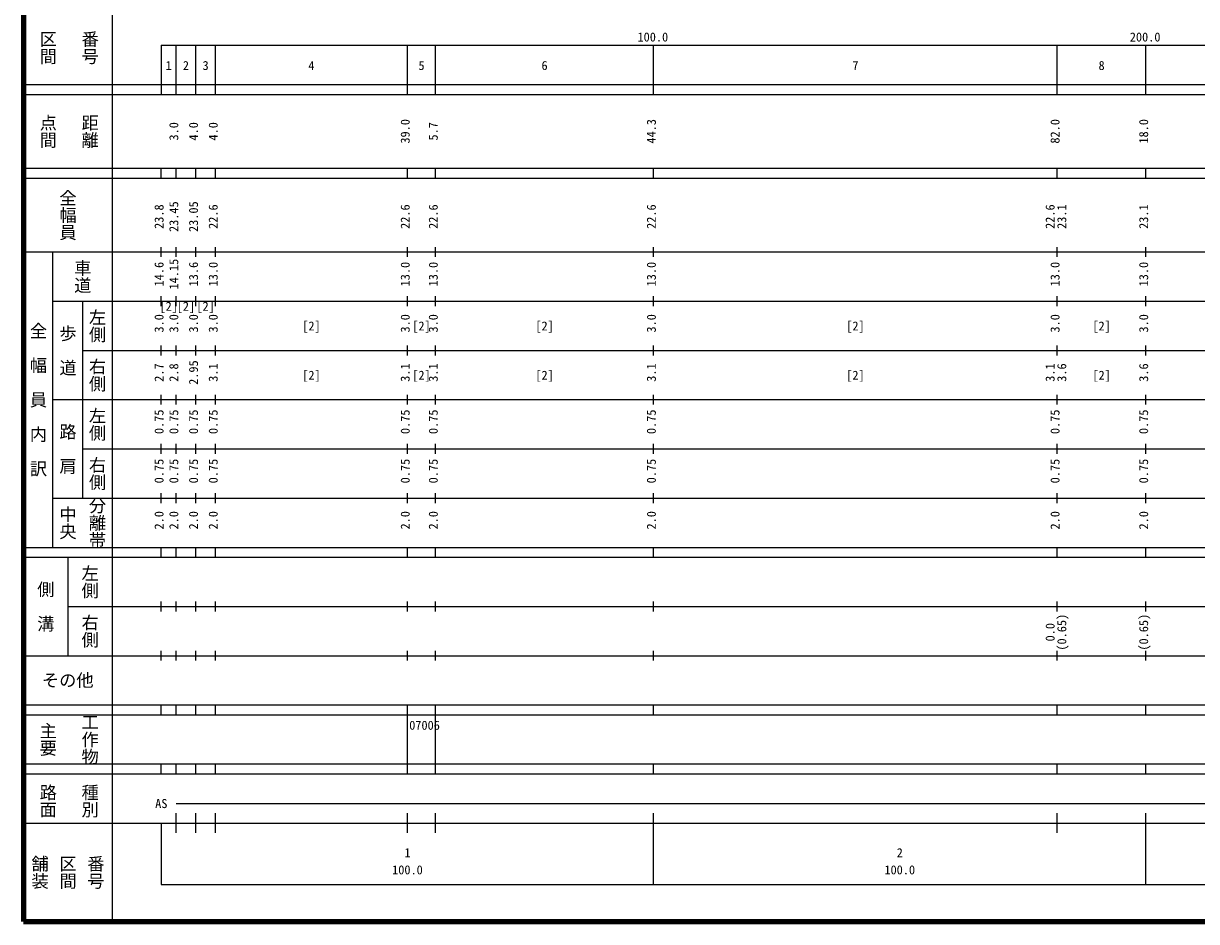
# Model space of a CAD drawing. Units: millimetres on the paper, enlarged 1000 times. Extents: x 40000 to 680000, y 20000 to 380000.
# Drawn here: x 40000 to 278284, y 20000 to 202409 of the extents above; entities that cross this region are included whole.
import ezdxf
from ezdxf.enums import TextEntityAlignment as Align

# ---------------------------------------------------------------- set-up
doc = ezdxf.new("R2010")
doc.units = ezdxf.units.MM
doc.header["$LTSCALE"] = 1000
doc.layers.add('M-TTL', color=2, linetype='Continuous', lineweight=140)
doc.layers.add('M-TTL-BAND', color=7, linetype='Continuous', lineweight=25)
doc.styles.add('@ＭＳ ゴシック', font='')
doc.styles.add('ＭＳ ゴシック', font='')
doc.styles.get('@ＭＳ ゴシック').set_extended_font_data('@MS Gothic')
doc.styles.get('ＭＳ ゴシック').set_extended_font_data('MS Gothic')

msp = doc.modelspace()

# ---------------------------------------------------------------- linework, layer by layer
at = {"layer": 'M-TTL'}
for p, q in [((40000, 380000), (40000, 20000)), ((40000, 20000), (680000, 20000))]:
    msp.add_line(p, q, dxfattribs=at)
at = {"layer": 'M-TTL-BAND'}
for p, q in [((58000, 370000), (58000, 20000)), ((68000, 198000), (579000, 198000)), ((68000, 198000), (68000, 188000)), ((71000, 188000), (71000, 198000)), ((75000, 188000), (75000, 198000)), ((79000, 188000), (79000, 198000)), ((118000, 188000), (118000, 198000)), ((123700, 188000), (123700, 198000)), ((168000, 188000), (168000, 198000)), ((250000, 188000), (250000, 198000)), ((268000, 188000), (268000, 198000)), ((40000, 190000), (579000, 190000)), ((40000, 188000), (579000, 188000)), ((40000, 173000), (579000, 173000)), ((68000, 171000), (68000, 173000)), ((71000, 171000), (71000, 173000)), ((75000, 171000), (75000, 173000)), ((79000, 171000), (79000, 173000)), ((118000, 171000), (118000, 173000)), ((123700, 171000), (123700, 173000)), ((168000, 171000), (168000, 173000)), ((250000, 171000), (250000, 173000)), ((268000, 171000), (268000, 173000)), ((40000, 171000), (579000, 171000)), ((40000, 156000), (579000, 156000)), ((46000, 96000), (46000, 156000)), ((68000, 155000), (68000, 157000)), ((71000, 155000), (71000, 157000)), ((75000, 155000), (75000, 157000)), ((79000, 155000), (79000, 157000)), ((118000, 155000), (118000, 157000)), ((123700, 155000), (123700, 157000)), ((168000, 155000), (168000, 157000)), ((250000, 155000), (250000, 157000)), ((268000, 155000), (268000, 157000)), ((46000, 146000), (579000, 146000)), ((52000, 146000), (52000, 106000)), ((68000, 145000), (68000, 147000)), ((71000, 145000), (71000, 147000)), ((75000, 145000), (75000, 147000)), ((79000, 145000), (79000, 147000)), ((118000, 145000), (118000, 147000)), ((123700, 145000), (123700, 147000)), ((168000, 145000), (168000, 147000)), ((250000, 145000), (250000, 147000)), ((268000, 145000), (268000, 147000)), ((52000, 136000), (579000, 136000)), ((68000, 135000), (68000, 137000)), ((71000, 135000), (71000, 137000)), ((75000, 135000), (75000, 137000)), ((79000, 135000), (79000, 137000)), ((118000, 135000), (118000, 137000)), ((123700, 135000), (123700, 137000)), ((168000, 135000), (168000, 137000)), ((250000, 135000), (250000, 137000)), ((268000, 135000), (268000, 137000)), ((68000, 125000), (68000, 127000)), ((71000, 125000), (71000, 127000)), ((75000, 125000), (75000, 127000)), ((79000, 125000), (79000, 127000)), ((118000, 125000), (118000, 127000)), ((123700, 125000), (123700, 127000)), ((168000, 125000), (168000, 127000)), ((250000, 125000), (250000, 127000)), ((268000, 125000), (268000, 127000)), ((46000, 126000), (579000, 126000)), ((68000, 115000), (68000, 117000)), ((71000, 115000), (71000, 117000)), ((75000, 115000), (75000, 117000)), ((79000, 115000), (79000, 117000)), ((118000, 115000), (118000, 117000)), ((123700, 115000), (123700, 117000)), ((168000, 115000), (168000, 117000)), ((250000, 115000), (250000, 117000)), ((268000, 115000), (268000, 117000)), ((52000, 116000), (579000, 116000)), ((46000, 106000), (579000, 106000)), ((68000, 105000), (68000, 107000)), ((71000, 105000), (71000, 107000)), ((75000, 105000), (75000, 107000)), ((79000, 105000), (79000, 107000)), ((118000, 105000), (118000, 107000)), ((123700, 105000), (123700, 107000)), ((168000, 105000), (168000, 107000)), ((250000, 105000), (250000, 107000)), ((268000, 105000), (268000, 107000)), ((40000, 96000), (579000, 96000)), ((68000, 94000), (68000, 96000)), ((71000, 94000), (71000, 96000)), ((75000, 94000), (75000, 96000)), ((79000, 94000), (79000, 96000)), ((118000, 94000), (118000, 96000)), ((123700, 94000), (123700, 96000)), ((168000, 94000), (168000, 96000)), ((250000, 94000), (250000, 96000)), ((268000, 94000), (268000, 96000)), ((40000, 94000), (579000, 94000)), ((49000, 94000), (49000, 74000)), ((49000, 84000), (579000, 84000)), ((68000, 83000), (68000, 85000)), ((71000, 83000), (71000, 85000)), ((75000, 83000), (75000, 85000)), ((79000, 83000), (79000, 85000)), ((118000, 83000), (118000, 85000)), ((123700, 83000), (123700, 85000)), ((168000, 83000), (168000, 85000)), ((250000, 83000), (250000, 85000)), ((268000, 83000), (268000, 85000)), ((40000, 74000), (579000, 74000)), ((68000, 73000), (68000, 75000)), ((71000, 73000), (71000, 75000)), ((75000, 73000), (75000, 75000)), ((79000, 73000), (79000, 75000)), ((118000, 73000), (118000, 75000)), ((123700, 73000), (123700, 75000)), ((168000, 73000), (168000, 75000)), ((250000, 73000), (250000, 75000)), ((268000, 73000), (268000, 75000)), ((40000, 64000), (579000, 64000)), ((40000, 62000), (579000, 62000)), ((68000, 62000), (68000, 64000)), ((71000, 62000), (71000, 64000)), ((75000, 62000), (75000, 64000)), ((79000, 62000), (79000, 64000)), ((118000, 62000), (118000, 64000)), ((118000, 52000), (118000, 62000)), ((123700, 62000), (123700, 64000)), ((123700, 52000), (123700, 62000)), ((168000, 62000), (168000, 64000)), ((250000, 62000), (250000, 64000)), ((268000, 62000), (268000, 64000)), ((40000, 52000), (579000, 52000)), ((68000, 50000), (68000, 52000)), ((71000, 50000), (71000, 52000)), ((75000, 50000), (75000, 52000)), ((79000, 50000), (79000, 52000)), ((118000, 50000), (118000, 52000)), ((123700, 50000), (123700, 52000)), ((168000, 50000), (168000, 52000)), ((250000, 50000), (250000, 52000)), ((268000, 50000), (268000, 52000)), ((40000, 50000), (579000, 50000)), ((71000, 44000), (563000, 44000)), ((71000, 38000), (71000, 42000)), ((75000, 38000), (75000, 42000)), ((79000, 38000), (79000, 42000)), ((118000, 38000), (118000, 42000)), ((123700, 38000), (123700, 42000)), ((168000, 27500), (168000, 42000)), ((250000, 38000), (250000, 42000)), ((268000, 27500), (268000, 42000)), ((40000, 40000), (579000, 40000)), ((68000, 40000), (68000, 27500)), ((68000, 27500), (579000, 27500))]:
    msp.add_line(p, q, dxfattribs=at)

# ---------------------------------------------------------------- texts
at = {"layer": 'M-TTL-BAND', "style": '@ＭＳ ゴシック'}
for s, p in [('区間', (45000, 197500)), ('番号', (53500, 197500)), ('点間', (45000, 180500)), ('距離', (53500, 180500)), ('全幅員', (49000, 163500)), ('車道', (52000, 151000)), ('左側', (55000, 141000)), ('全\u3000幅\u3000員\u3000内\u3000訳', (43000, 126000)), ('歩\u3000道', (49000, 136000)), ('右側', (55000, 131000)), ('左側', (55000, 121000)), ('路\u3000肩', (49000, 116000)), ('右側', (55000, 111000)), ('分離帯', (55000, 101000)), ('中央', (49000, 101000)), ('左側', (53500, 89000)), ('側\u3000溝', (44500, 84000)), ('右側', (53500, 79000)), ('主要', (45000, 57000)), ('工作物', (53500, 57000)), ('路面', (45000, 44500)), ('種別', (53500, 44500)), ('舗装', (43333, 30000)), ('区間', (49000, 30000)), ('番号', (54667, 30000))]:
    msp.add_text(s, height=2566, rotation=270, dxfattribs=at).set_placement(p, align=Align.MIDDLE_CENTER)
at = {"layer": 'M-TTL-BAND', "style": 'ＭＳ ゴシック'}
for s, p in [('100.0', (167844, 198195)), ('200.0', (267844, 198195)), ('1', (69500, 192405)), ('2', (73000, 192405)), ('3', (77000, 192405)), ('4', (98500, 192405)), ('5', (120850, 192405)), ('6', (145850, 192405)), ('7', (209000, 192405)), ('8', (259000, 192405)), ('[2]', (69500, 143500)), ('[2]', (73000, 143500)), ('[2]', (77000, 143500)), ('[2]', (98500, 139500)), ('[2]', (120850, 139500)), ('[2]', (145850, 139500)), ('[2]', (209000, 139500)), ('[2]', (259000, 139500)), ('[2]', (98500, 129500)), ('[2]', (120850, 129500)), ('[2]', (145850, 129500)), ('[2]', (209000, 129500)), ('[2]', (259000, 129500)), ('AS', (68000, 42500)), ('1', (118000, 32523)), ('2', (218000, 32523)), ('100.0', (118000, 29033)), ('100.0', (218000, 29033))]:
    msp.add_text(s, height=1833, dxfattribs=at).set_placement(p, align=Align.BOTTOM_CENTER)
for s, p in [('3.0', (72000, 180500)), ('4.0', (76000, 180500)), ('4.0', (80000, 180500)), ('39.0', (119000, 180500)), ('5.7', (124700, 180500)), ('44.3', (169000, 180500)), ('82.0', (251000, 180500)), ('18.0', (269000, 180500)), ('23.8', (69000, 163174)), ('23.45', (72000, 163174)), ('23.05', (76000, 163174)), ('22.6', (80000, 163174)), ('22.6', (119000, 163174)), ('22.6', (124700, 163174)), ('22.6', (169000, 163174)), ('22.6', (250000, 163174)), ('23.1', (252370, 163174)), ('23.1', (269000, 163174)), ('14.6', (69000, 151500)), ('14.15', (72000, 151500)), ('13.6', (76000, 151500)), ('13.0', (80000, 151500)), ('13.0', (119000, 151500)), ('13.0', (124700, 151500)), ('13.0', (169000, 151500)), ('13.0', (251000, 151500)), ('13.0', (269000, 151500)), ('3.0', (69000, 141500)), ('3.0', (72000, 141500)), ('3.0', (76000, 141500)), ('3.0', (80000, 141500)), ('3.0', (119000, 141500)), ('3.0', (124700, 141500)), ('3.0', (169000, 141500)), ('3.0', (251000, 141500)), ('3.0', (269000, 141500)), ('2.95', (76000, 131500)), ('2.7', (69000, 131500)), ('2.8', (72000, 131500)), ('3.1', (80000, 131500)), ('3.1', (119000, 131500)), ('3.1', (124700, 131500)), ('3.1', (169000, 131500)), ('3.1', (250000, 131500)), ('3.6', (252370, 131500)), ('3.6', (269000, 131500)), ('0.75', (69000, 121500)), ('0.75', (72000, 121500)), ('0.75', (76000, 121500)), ('0.75', (80000, 121500)), ('0.75', (119000, 121500)), ('0.75', (124700, 121500)), ('0.75', (169000, 121500)), ('0.75', (251000, 121500)), ('0.75', (269000, 121500)), ('0.75', (69000, 111500)), ('0.75', (72000, 111500)), ('0.75', (76000, 111500)), ('0.75', (80000, 111500)), ('0.75', (119000, 111500)), ('0.75', (124700, 111500)), ('0.75', (169000, 111500)), ('0.75', (251000, 111500)), ('0.75', (269000, 111500)), ('2.0', (69000, 101500)), ('2.0', (72000, 101500)), ('2.0', (76000, 101500)), ('2.0', (80000, 101500)), ('2.0', (119000, 101500)), ('2.0', (124700, 101500)), ('2.0', (169000, 101500)), ('2.0', (251000, 101500)), ('2.0', (269000, 101500)), ('(0.65)', (252370, 78764)), ('(0.65)', (269000, 78764)), ('0.0', (250000, 78764))]:
    msp.add_text(s, height=1833, rotation=90, dxfattribs=at).set_placement(p, align=Align.BOTTOM_CENTER)
msp.add_text('その他', height=2566, dxfattribs=at).set_placement((49000, 69000), align=Align.MIDDLE_CENTER)
msp.add_text('07006', height=1833, dxfattribs=at).set_placement((118350, 58405), align=Align.BOTTOM_LEFT)

doc.saveas('drawing.dxf')
